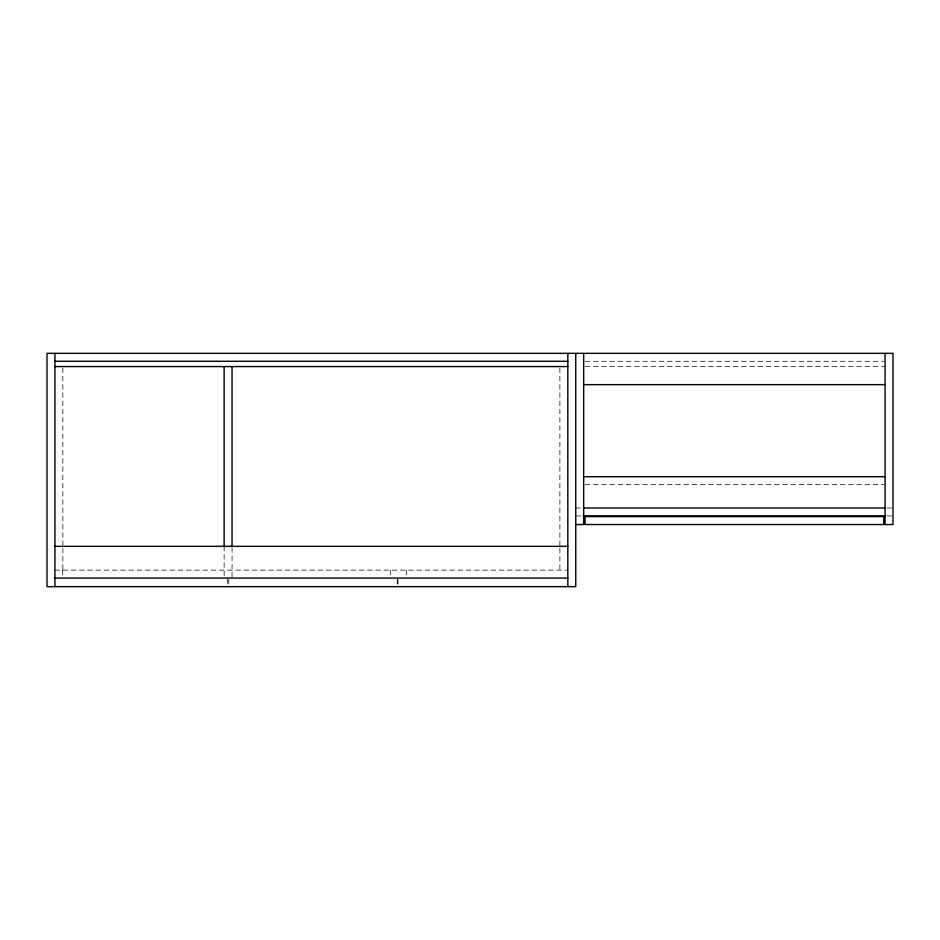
<?xml version="1.0" encoding="UTF-8"?>
<svg xmlns="http://www.w3.org/2000/svg" width="940" height="940" viewBox="0 0 940 940"><rect width="100%" height="100%" fill="white"/><g stroke="black" fill="none" stroke-linecap="round" stroke-linejoin="round"><path stroke-width="0.7" stroke-dasharray="4.7 3.53" d="M585.15 361.277L883.6 361.277M585.15 366.565L885.069 366.565M585.15 484.652L883.6 484.652M575.75 508L581.625 508M887.125 508L891.531 508M575.75 515.931L581.625 515.931M887.125 515.931L891.684 515.931M54.779 570.134L567.819 570.134M559.888 368.034L559.888 546.704M559.888 548.161L559.888 570.134M406.55 570.134L406.55 578.065M397.961 579.381L397.961 584.668M397.291 579.381L397.291 585.996M390.688 570.134L390.688 578.065M232.062 547.738L232.062 578.065M228.761 579.381L228.761 585.996M227.433 578.723L227.433 585.338M224.131 546.34L224.131 578.065M62.863 368.034L62.863 546.704M62.863 548.161L62.863 570.134M62.71 570.134L62.71 578.065"/><path stroke-width="1.41" d="M54.931 361.277L567.819 361.277M54.931 366.565L567.819 366.565M583.681 384.636L885.069 384.636M583.681 476.721L885.069 476.721M583.681 508L885.069 508M583.094 515.931L885.656 515.931M575.75 524.532L583.681 524.532L583.681 353.346M54.931 546.34L567.819 546.34M54.931 578.065L567.819 578.065M885.069 353.346L885.069 524.532L893 524.532L893 353.346L47 353.346L47 586.654L575.75 586.654L575.75 353.346M567.819 353.346L567.819 586.654M232.062 366.565L232.062 546.704M224.131 366.565L224.131 546.704M54.931 353.346L54.931 586.654M883.741 516.601L585.009 516.601L585.009 524.532L883.741 524.532L883.741 516.601"/></g></svg>
